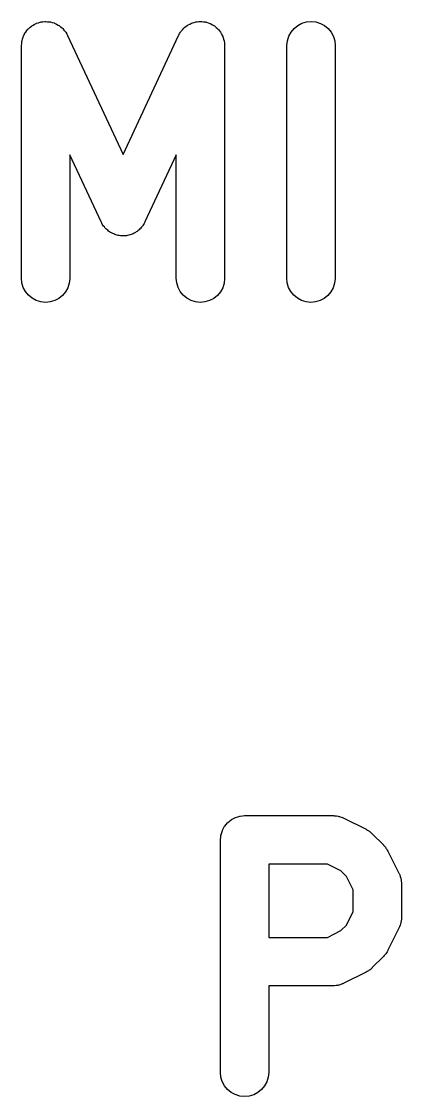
# Model space of a CAD drawing. Extents: x 75.1 to 163.4, y -88.1 to -68.5.
# Drawn here: x 80.959 to 82.433, y -87.763 to -83.601 of the extents above; entities that cross this region are included whole.
import ezdxf

# ---------------------------------------------------------------- set-up
doc = ezdxf.new("R2010")
doc.units = 0
doc.layers.add('BLACK', color=7, linetype='CONTINUOUS')

msp = doc.modelspace()

# ---------------------------------------------------------------- linework, layer by layer
at = {"layer": 'BLACK', "linetype": 'CONTINUOUS'}
for p, q in [((80.9874, -83.6277), (80.9929, -83.6233)), ((80.9929, -83.6233), (80.9981, -83.6186)), ((80.9981, -83.6186), (81, -83.6175)), ((81, -83.6175), (81.0017, -83.6162)), ((81.0017, -83.6162), (81.0079, -83.6129)), ((81.0079, -83.6129), (81.0139, -83.6094)), ((81.0139, -83.6094), (81.016, -83.6087)), ((81.016, -83.6087), (81.0179, -83.6077)), ((81.0179, -83.6077), (81.0246, -83.6057)), ((81.0246, -83.6057), (81.0312, -83.6035)), ((81.0312, -83.6035), (81.0334, -83.6032)), ((81.0334, -83.6032), (81.0354, -83.6026)), ((81.0354, -83.6026), (81.0424, -83.6019)), ((81.0424, -83.6019), (81.0494, -83.601)), ((81.0494, -83.601), (81.0515, -83.6011)), ((81.0515, -83.6011), (81.0537, -83.6009)), ((81.0537, -83.6009), (81.0606, -83.6016)), ((81.0606, -83.6016), (81.0676, -83.602)), ((81.0676, -83.602), (81.0697, -83.6026)), ((81.0697, -83.6026), (81.0719, -83.6028)), ((81.0719, -83.6028), (81.0786, -83.6049)), ((81.0786, -83.6049), (81.0853, -83.6066)), ((81.0853, -83.6066), (81.0873, -83.6076)), ((81.0873, -83.6076), (81.0893, -83.6082)), ((81.0893, -83.6082), (81.0955, -83.6116)), ((81.0955, -83.6116), (81.1018, -83.6146)), ((81.1018, -83.6146), (81.1035, -83.6159)), ((81.1035, -83.6159), (81.1054, -83.6169)), ((81.1054, -83.6169), (81.1108, -83.6214)), ((81.1108, -83.6214), (81.1164, -83.6256)), ((81.5905, -83.6247), (81.5962, -83.6206)), ((81.5962, -83.6206), (81.6017, -83.6162)), ((81.6017, -83.6162), (81.6036, -83.6152)), ((81.6036, -83.6152), (81.6053, -83.6139)), ((81.6053, -83.6139), (81.6117, -83.611)), ((81.6117, -83.611), (81.6179, -83.6077)), ((81.6179, -83.6077), (81.6199, -83.6071)), ((81.6199, -83.6071), (81.6219, -83.6062)), ((81.6219, -83.6062), (81.6287, -83.6045)), ((81.6287, -83.6045), (81.6354, -83.6026)), ((81.6354, -83.6026), (81.6376, -83.6024)), ((81.6376, -83.6024), (81.6397, -83.6018)), ((81.6397, -83.6018), (81.6467, -83.6015)), ((81.6467, -83.6015), (81.6537, -83.6009)), ((81.6537, -83.6009), (81.6558, -83.6011)), ((81.6558, -83.6011), (81.6579, -83.601)), ((81.6579, -83.601), (81.6649, -83.6021)), ((81.6649, -83.6021), (81.6719, -83.6028)), ((81.6719, -83.6028), (81.6739, -83.6034)), ((81.6739, -83.6034), (81.676, -83.6038)), ((81.676, -83.6038), (81.6826, -83.6061)), ((81.6826, -83.6061), (81.6893, -83.6082)), ((81.6893, -83.6082), (81.6912, -83.6092)), ((81.6912, -83.6092), (81.6932, -83.61)), ((81.6932, -83.61), (81.6993, -83.6136)), ((81.6993, -83.6136), (81.7054, -83.6169)), ((81.7054, -83.6169), (81.7071, -83.6183)), ((81.7071, -83.6183), (81.7089, -83.6194)), ((81.7089, -83.6194), (81.7141, -83.6241)), ((81.7141, -83.6241), (81.7195, -83.6286)), ((82.016, -83.6277), (82.0302, -83.6162)), ((82.0302, -83.6162), (82.0465, -83.6077)), ((82.0465, -83.6077), (82.064, -83.6026)), ((82.064, -83.6026), (82.0822, -83.6009)), ((82.0822, -83.6009), (82.1004, -83.6028)), ((82.1004, -83.6028), (82.1179, -83.6082)), ((82.1179, -83.6082), (82.134, -83.6169)), ((82.134, -83.6169), (82.1481, -83.6286)), ((80.9634, -83.6685), (80.9652, -83.6617)), ((80.9652, -83.6617), (80.9662, -83.6598)), ((80.9662, -83.6598), (80.9668, -83.6577)), ((80.9668, -83.6577), (80.9702, -83.6516)), ((80.9702, -83.6516), (80.9733, -83.6453)), ((80.9733, -83.6453), (80.9746, -83.6436)), ((80.9746, -83.6436), (80.9756, -83.6417)), ((80.9756, -83.6417), (80.9802, -83.6363)), ((80.9802, -83.6363), (80.9844, -83.6307)), ((80.9844, -83.6307), (80.986, -83.6293)), ((80.986, -83.6293), (80.9874, -83.6277)), ((81.1164, -83.6256), (81.1179, -83.6272)), ((81.1179, -83.6272), (81.1195, -83.6286)), ((81.1195, -83.6286), (81.1239, -83.634)), ((81.1239, -83.634), (81.1286, -83.6393)), ((81.1286, -83.6393), (81.1297, -83.6411)), ((81.1297, -83.6411), (81.1311, -83.6428)), ((81.1311, -83.6428), (81.1344, -83.6489)), ((81.1344, -83.6489), (81.138, -83.655)), ((81.138, -83.655), (81.353, -84.1158)), ((81.353, -84.1158), (81.568, -83.655)), ((81.568, -83.655), (81.5686, -83.6538)), ((81.5686, -83.6538), (81.5723, -83.6478)), ((81.5723, -83.6478), (81.5756, -83.6417)), ((81.5756, -83.6417), (81.577, -83.64)), ((81.577, -83.64), (81.5781, -83.6382)), ((81.5781, -83.6382), (81.5829, -83.633)), ((81.5829, -83.633), (81.5874, -83.6277)), ((81.5874, -83.6277), (81.5891, -83.6263)), ((81.5891, -83.6263), (81.5905, -83.6247)), ((81.7195, -83.6286), (81.7209, -83.6302)), ((81.7209, -83.6302), (81.7225, -83.6317)), ((81.7225, -83.6317), (81.7267, -83.6373)), ((81.7267, -83.6373), (81.7311, -83.6428)), ((81.7311, -83.6428), (81.7321, -83.6447)), ((81.7321, -83.6447), (81.7334, -83.6464)), ((81.7334, -83.6464), (81.7364, -83.6527)), ((81.7364, -83.6527), (81.7397, -83.6589)), ((81.7397, -83.6589), (81.7403, -83.661)), ((81.7403, -83.661), (81.7412, -83.6629)), ((81.7412, -83.6629), (81.7429, -83.6697)), ((81.9899, -83.6752), (81.9954, -83.6577)), ((81.9954, -83.6577), (82.0042, -83.6417)), ((82.0042, -83.6417), (82.016, -83.6277)), ((82.1481, -83.6286), (82.1597, -83.6428)), ((82.1597, -83.6428), (82.1682, -83.6589)), ((82.1682, -83.6589), (82.1735, -83.6764)), ((80.9592, -83.6946), (80.9593, -83.6933)), ((80.9592, -84.5946), (80.9592, -83.6946)), ((80.9593, -83.6933), (80.96, -83.6864)), ((80.96, -83.6864), (80.9605, -83.6794)), ((80.9605, -83.6794), (80.9611, -83.6773)), ((80.9611, -83.6773), (80.9613, -83.6752)), ((80.9613, -83.6752), (80.9634, -83.6685)), ((81.7429, -83.6697), (81.745, -83.6764)), ((81.745, -83.6764), (81.7452, -83.6786)), ((81.7452, -83.6786), (81.7457, -83.6806)), ((81.7457, -83.6806), (81.7461, -83.6877)), ((81.7461, -83.6877), (81.7467, -83.6946)), ((81.7467, -83.6946), (81.7467, -84.5946)), ((81.9878, -83.6933), (81.9899, -83.6752)), ((81.9878, -83.6946), (81.9878, -83.6933)), ((81.9878, -84.5946), (81.9878, -83.6946)), ((82.1735, -83.6764), (82.1753, -83.6946)), ((82.1753, -83.6946), (82.1753, -84.5946)), ((81.268, -84.3771), (81.1467, -84.1172)), ((81.1467, -84.1172), (81.1467, -84.5946)), ((81.5592, -84.1172), (81.438, -84.3771)), ((81.5592, -84.5946), (81.5592, -84.1172)), ((81.2705, -84.3814), (81.268, -84.3771)), ((81.2726, -84.3858), (81.2705, -84.3814)), ((81.2752, -84.3892), (81.2726, -84.3858)), ((81.2774, -84.3929), (81.2752, -84.3892)), ((81.2806, -84.3965), (81.2774, -84.3929)), ((81.2835, -84.4005), (81.2806, -84.3965)), ((81.2867, -84.4033), (81.2835, -84.4005)), ((81.2896, -84.4065), (81.2867, -84.4033)), ((81.2935, -84.4095), (81.2896, -84.4065)), ((81.2971, -84.4127), (81.2935, -84.4095)), ((81.3008, -84.415), (81.2971, -84.4127)), ((81.3042, -84.4175), (81.3008, -84.415)), ((81.4079, -84.4135), (81.4042, -84.4157)), ((81.4115, -84.4103), (81.4079, -84.4135)), ((81.4155, -84.4074), (81.4115, -84.4103)), ((81.4184, -84.4042), (81.4155, -84.4074)), ((81.4216, -84.4014), (81.4184, -84.4042)), ((81.4245, -84.3975), (81.4216, -84.4014)), ((81.4279, -84.3939), (81.4245, -84.3975)), ((81.4301, -84.3903), (81.4279, -84.3939)), ((81.4327, -84.3869), (81.4301, -84.3903)), ((81.4348, -84.3825), (81.4327, -84.3869)), ((81.4374, -84.3783), (81.4348, -84.3825)), ((81.438, -84.3771), (81.4374, -84.3783)), ((81.3086, -84.4197), (81.3042, -84.4175)), ((81.3128, -84.4222), (81.3086, -84.4197)), ((81.3168, -84.4236), (81.3128, -84.4222)), ((81.3207, -84.4255), (81.3168, -84.4236)), ((81.3254, -84.4267), (81.3207, -84.4255)), ((81.33, -84.4284), (81.3254, -84.4267)), ((81.3342, -84.429), (81.33, -84.4284)), ((81.3384, -84.4301), (81.3342, -84.429)), ((81.3432, -84.4304), (81.3384, -84.4301)), ((81.3481, -84.4311), (81.3432, -84.4304)), ((81.3523, -84.4309), (81.3481, -84.4311)), ((81.3566, -84.4312), (81.3523, -84.4309)), ((81.3615, -84.4305), (81.3566, -84.4312)), ((81.3663, -84.4303), (81.3615, -84.4305)), ((81.3705, -84.4293), (81.3663, -84.4303)), ((81.3748, -84.4287), (81.3705, -84.4293)), ((81.3794, -84.4271), (81.3748, -84.4287)), ((81.3841, -84.4259), (81.3794, -84.4271)), ((81.388, -84.4241), (81.3841, -84.4259)), ((81.3921, -84.4227), (81.388, -84.4241)), ((81.3963, -84.4203), (81.3921, -84.4227)), ((81.4007, -84.4182), (81.3963, -84.4203)), ((81.4042, -84.4157), (81.4007, -84.4182)), ((80.961, -84.6129), (80.9592, -84.5946)), ((80.9663, -84.6304), (80.961, -84.6129)), ((81.1447, -84.6141), (81.1392, -84.6316)), ((81.1467, -84.596), (81.1447, -84.6141)), ((81.1467, -84.5946), (81.1467, -84.596)), ((81.561, -84.6129), (81.5592, -84.5946)), ((81.5663, -84.6304), (81.561, -84.6129)), ((81.7447, -84.6141), (81.7392, -84.6316)), ((81.7467, -84.596), (81.7447, -84.6141)), ((81.7467, -84.5946), (81.7467, -84.596)), ((81.9896, -84.6129), (81.9878, -84.5946)), ((81.9949, -84.6304), (81.9896, -84.6129)), ((82.1733, -84.6141), (82.1677, -84.6316)), ((82.1753, -84.596), (82.1733, -84.6141)), ((82.1753, -84.5946), (82.1753, -84.596)), ((80.9749, -84.6465), (80.9663, -84.6304)), ((80.9865, -84.6607), (80.9749, -84.6465)), ((81.0006, -84.6724), (80.9865, -84.6607)), ((81.1186, -84.6616), (81.1043, -84.6731)), ((81.1304, -84.6476), (81.1186, -84.6616)), ((81.1392, -84.6316), (81.1304, -84.6476)), ((81.5749, -84.6465), (81.5663, -84.6304)), ((81.5865, -84.6607), (81.5749, -84.6465)), ((81.6006, -84.6724), (81.5865, -84.6607)), ((81.7186, -84.6616), (81.7043, -84.6731)), ((81.7304, -84.6476), (81.7186, -84.6616)), ((81.7392, -84.6316), (81.7304, -84.6476)), ((82.0035, -84.6465), (81.9949, -84.6304)), ((82.015, -84.6607), (82.0035, -84.6465)), ((82.0291, -84.6724), (82.015, -84.6607)), ((82.1472, -84.6616), (82.1329, -84.6731)), ((82.1589, -84.6476), (82.1472, -84.6616)), ((82.1677, -84.6316), (82.1589, -84.6476)), ((81.0167, -84.6811), (81.0006, -84.6724)), ((81.0341, -84.6865), (81.0167, -84.6811)), ((81.0523, -84.6884), (81.0341, -84.6865)), ((81.0706, -84.6867), (81.0523, -84.6884)), ((81.0881, -84.6816), (81.0706, -84.6867)), ((81.1043, -84.6731), (81.0881, -84.6816)), ((81.6167, -84.6811), (81.6006, -84.6724)), ((81.6341, -84.6865), (81.6167, -84.6811)), ((81.6523, -84.6884), (81.6341, -84.6865)), ((81.6706, -84.6867), (81.6523, -84.6884)), ((81.6881, -84.6816), (81.6706, -84.6867)), ((81.7043, -84.6731), (81.6881, -84.6816)), ((82.0452, -84.6811), (82.0291, -84.6724)), ((82.0627, -84.6865), (82.0452, -84.6811)), ((82.0809, -84.6884), (82.0627, -84.6865)), ((82.0991, -84.6867), (82.0809, -84.6884)), ((82.1167, -84.6816), (82.0991, -84.6867)), ((82.1329, -84.6731), (82.1167, -84.6816)), ((81.7528, -86.7099), (81.7584, -86.7031)), ((81.7584, -86.7031), (81.7586, -86.7029)), ((81.7586, -86.7029), (81.7588, -86.7027)), ((81.7588, -86.7027), (81.7658, -86.6971)), ((81.7658, -86.6971), (81.7725, -86.6916)), ((81.7725, -86.6916), (81.7728, -86.6914)), ((81.7728, -86.6914), (81.7731, -86.6912)), ((81.7731, -86.6912), (81.7809, -86.6871)), ((81.7809, -86.6871), (81.7887, -86.683)), ((81.7887, -86.683), (81.789, -86.6829)), ((81.789, -86.6829), (81.7893, -86.6827)), ((81.7893, -86.6827), (81.7977, -86.6802)), ((81.7977, -86.6802), (81.8062, -86.6777)), ((81.8062, -86.6777), (81.8066, -86.6776)), ((81.8066, -86.6776), (81.8069, -86.6776)), ((81.8069, -86.6776), (81.8156, -86.6768)), ((81.8156, -86.6768), (81.8244, -86.6759)), ((81.8244, -86.6759), (82.1673, -86.6759)), ((82.1673, -86.6759), (82.1686, -86.6759)), ((82.1686, -86.6759), (82.1713, -86.6762)), ((82.1713, -86.6762), (82.1741, -86.6761)), ((82.1741, -86.6761), (82.1804, -86.6772)), ((82.1804, -86.6772), (82.1868, -86.6779)), ((82.1868, -86.6779), (82.1894, -86.6788)), ((82.1894, -86.6788), (82.1921, -86.6792)), ((82.1921, -86.6792), (82.1981, -86.6815)), ((82.1981, -86.6815), (82.2042, -86.6835)), ((82.2042, -86.6835), (82.2066, -86.6848)), ((82.2066, -86.6848), (82.2092, -86.6858)), ((82.2092, -86.6858), (82.2949, -86.7286)), ((81.7327, -86.7501), (81.7354, -86.7418)), ((81.7354, -86.7418), (81.738, -86.7333)), ((81.738, -86.7333), (81.7382, -86.733)), ((81.7382, -86.733), (81.7383, -86.7327)), ((81.7383, -86.7327), (81.7425, -86.725)), ((81.7425, -86.725), (81.7467, -86.7172)), ((81.7467, -86.7172), (81.7469, -86.717)), ((81.7469, -86.717), (81.7471, -86.7167)), ((81.7471, -86.7167), (81.7528, -86.7099)), ((82.2949, -86.7286), (82.2961, -86.7292)), ((82.2961, -86.7292), (82.3005, -86.7321)), ((82.3005, -86.7321), (82.3052, -86.7346)), ((82.3052, -86.7346), (82.3082, -86.7371)), ((82.3082, -86.7371), (82.3114, -86.7392)), ((82.3114, -86.7392), (82.3152, -86.7429)), ((82.3152, -86.7429), (82.3193, -86.7462)), ((82.3193, -86.7462), (82.3621, -86.7891)), ((81.7307, -86.7683), (81.7317, -86.7596)), ((81.7307, -86.769), (81.7307, -86.7683)), ((81.7307, -86.7696), (81.7307, -86.769)), ((81.7307, -86.769), (81.7307, -86.769)), ((81.7307, -86.769), (81.7307, -86.769)), ((81.7307, -87.6696), (81.7307, -86.7696)), ((81.7317, -86.7596), (81.7326, -86.7508)), ((81.7326, -86.7508), (81.7327, -86.7505)), ((81.7327, -86.7505), (81.7327, -86.7501)), ((82.3621, -86.7891), (82.3631, -86.79)), ((82.3631, -86.79), (82.3663, -86.7941)), ((82.3663, -86.7941), (82.37, -86.7979)), ((82.37, -86.7979), (82.3721, -86.8013)), ((82.3721, -86.8013), (82.3745, -86.8043)), ((82.3745, -86.8043), (82.3769, -86.809)), ((82.3769, -86.809), (82.3797, -86.8134)), ((82.3797, -86.8134), (82.4226, -86.8991)), ((81.9182, -86.8634), (81.9182, -87.1473)), ((82.1452, -86.8634), (81.9182, -86.8634)), ((82.1975, -86.8895), (82.1452, -86.8634)), ((82.2188, -86.9109), (82.1975, -86.8895)), ((82.245, -86.9632), (82.2188, -86.9109)), ((82.4226, -86.8991), (82.4231, -86.9003)), ((82.4231, -86.9003), (82.4241, -86.9029)), ((82.4241, -86.9029), (82.4254, -86.9053)), ((82.4254, -86.9053), (82.4272, -86.9115)), ((82.4272, -86.9115), (82.4295, -86.9175)), ((82.4295, -86.9175), (82.4299, -86.9202)), ((82.4299, -86.9202), (82.4307, -86.9229)), ((82.4307, -86.9229), (82.4313, -86.9292)), ((82.4313, -86.9292), (82.4323, -86.9356)), ((82.4323, -86.9356), (82.4322, -86.9383)), ((82.4322, -86.9383), (82.4325, -86.9411)), ((82.4325, -86.9411), (82.4325, -87.0696)), ((82.245, -87.0475), (82.245, -86.9632)), ((82.2188, -87.0998), (82.245, -87.0475)), ((82.4322, -87.0765), (82.4311, -87.0828)), ((82.4325, -87.071), (82.4321, -87.0737)), ((82.4321, -87.0737), (82.4322, -87.0765)), ((82.4325, -87.0696), (82.4325, -87.071)), ((82.1975, -87.1212), (82.2188, -87.0998)), ((82.4226, -87.1116), (82.3797, -87.1973)), ((82.4236, -87.109), (82.4226, -87.1116)), ((82.4249, -87.1066), (82.4236, -87.109)), ((82.4268, -87.1005), (82.4249, -87.1066)), ((82.4291, -87.0945), (82.4268, -87.1005)), ((82.4296, -87.0918), (82.4291, -87.0945)), ((82.4304, -87.0891), (82.4296, -87.0918)), ((82.4311, -87.0828), (82.4304, -87.0891)), ((81.9182, -87.1473), (82.1452, -87.1473)), ((82.1452, -87.1473), (82.1975, -87.1212)), ((82.3763, -87.2029), (82.3738, -87.2075)), ((82.3791, -87.1984), (82.3763, -87.2029)), ((82.3797, -87.1973), (82.3791, -87.1984)), ((82.3621, -87.2216), (82.3193, -87.2645)), ((82.3655, -87.2176), (82.3621, -87.2216)), ((82.3692, -87.2138), (82.3655, -87.2176)), ((82.3713, -87.2105), (82.3692, -87.2138)), ((82.3738, -87.2075), (82.3713, -87.2105)), ((82.2949, -87.2821), (82.2092, -87.3249)), ((82.2994, -87.2793), (82.2949, -87.2821)), ((82.3041, -87.2768), (82.2994, -87.2793)), ((82.3071, -87.2744), (82.3041, -87.2768)), ((82.3104, -87.2723), (82.3071, -87.2744)), ((82.3142, -87.2687), (82.3104, -87.2723)), ((82.3184, -87.2654), (82.3142, -87.2687)), ((82.3193, -87.2645), (82.3184, -87.2654)), ((82.203, -87.3277), (82.1969, -87.3296)), ((82.2054, -87.3265), (82.203, -87.3277)), ((82.208, -87.3255), (82.2054, -87.3265)), ((82.2092, -87.3249), (82.208, -87.3255)), ((82.1673, -87.3348), (81.9182, -87.3348)), ((81.9182, -87.3348), (81.9182, -87.6696)), ((82.17, -87.3346), (82.1673, -87.3348)), ((82.1728, -87.3347), (82.17, -87.3346)), ((82.1791, -87.3337), (82.1728, -87.3347)), ((82.1855, -87.333), (82.1791, -87.3337)), ((82.1881, -87.3322), (82.1855, -87.333)), ((82.1909, -87.3318), (82.1881, -87.3322)), ((82.1969, -87.3296), (82.1909, -87.3318)), ((81.7325, -87.6879), (81.7307, -87.6696)), ((81.7378, -87.7054), (81.7325, -87.6879)), ((81.9161, -87.6891), (81.9106, -87.7066)), ((81.9182, -87.671), (81.9161, -87.6891)), ((81.9182, -87.6696), (81.9182, -87.671)), ((81.7463, -87.7215), (81.7378, -87.7054)), ((81.7579, -87.7357), (81.7463, -87.7215)), ((81.772, -87.7474), (81.7579, -87.7357)), ((81.89, -87.7366), (81.8758, -87.7481)), ((81.9018, -87.7226), (81.89, -87.7366)), ((81.9106, -87.7066), (81.9018, -87.7226)), ((81.7881, -87.7561), (81.772, -87.7474)), ((81.8056, -87.7615), (81.7881, -87.7561)), ((81.8238, -87.7634), (81.8056, -87.7615)), ((81.842, -87.7617), (81.8238, -87.7634)), ((81.8595, -87.7566), (81.842, -87.7617)), ((81.8758, -87.7481), (81.8595, -87.7566))]:
    msp.add_line(p, q, dxfattribs=at)

doc.saveas('drawing.dxf')
